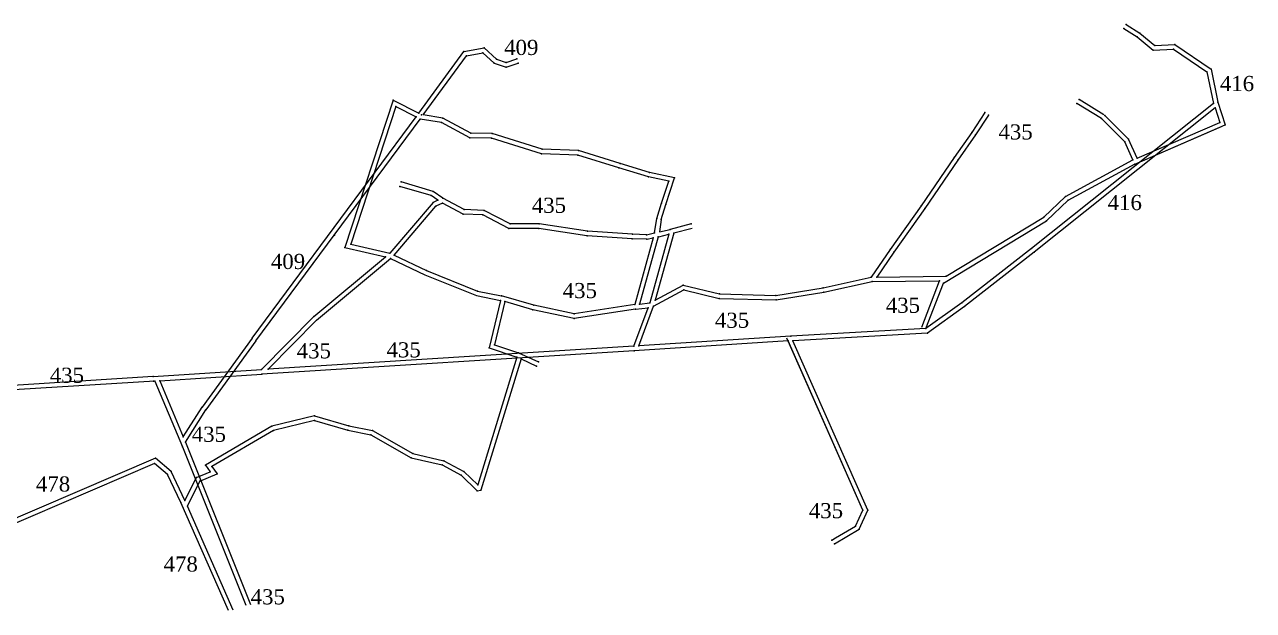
# Model space of a CAD drawing. Header units: millimetres. Extents: x 406988 to 409307, y 4526168 to 4526759.
# Drawn here: x 408494 to 409307, y 4526371 to 4526759 of the extents above; entities that cross this region are included whole.
import ezdxf

# ---------------------------------------------------------------- set-up
doc = ezdxf.new("R2010")
doc.units = ezdxf.units.MM
doc.layers.add('Kot', color=50, linetype='Continuous', lineweight=0)
doc.layers.add('YENI_YENI_NOKTA', color=6, linetype='Continuous', lineweight=100)
doc.styles.get("Standard").update_dxf_attribs({"font": 'times.ttf'})

msp = doc.modelspace()

# ---------------------------------------------------------------- linework, layer by layer
at = {"layer": 'YENI_YENI_NOKTA', "lineweight": 0}
for p, q in [((409222.62, 4526758.92, 416.6), (409231.62, 4526753.27, 416.6)), ((409221.02, 4526756.38, 416.6), (409229.85, 4526750.84, 416.6)), ((409221.02, 4526756.38, 416.6), (409229.85, 4526750.84, 416.6)), ((409229.85, 4526750.84, 416.6), (409240.44, 4526742.01, 416.35)), ((409229.85, 4526750.84, 416.6), (409240.44, 4526742.01, 416.35)), ((409231.62, 4526753.27, 416.6), (409241.45, 4526745.07, 416.35)), ((408754.59, 4526700.28, 409.36), (408784.34, 4526741.08, 409.67)), ((408784.34, 4526741.08, 409.67), (408797.77, 4526743.44, 409.64)), ((408797.77, 4526743.44, 409.64), (408805.98, 4526736.02, 409.61)), ((409240.44, 4526742.01, 416.35), (409253.81, 4526742.77, 416.25)), ((409240.44, 4526742.01, 416.35), (409253.81, 4526742.77, 416.25)), ((409241.45, 4526745.07, 416.35), (409254.65, 4526745.82, 416.25)), ((409253.81, 4526742.77, 416.25), (409276, 4526727.64, 416.17)), ((409253.81, 4526742.77, 416.25), (409276, 4526727.64, 416.17)), ((409254.65, 4526745.82, 416.25), (409278.69, 4526729.43, 416.17)), ((408757.49, 4526699.16, 409.36), (408786.05, 4526738.34, 409.67)), ((408786.05, 4526738.34, 409.67), (408796.85, 4526740.23, 409.64)), ((408786.05, 4526738.34, 409.67), (408796.85, 4526740.23, 409.64)), ((408796.85, 4526740.23, 409.64), (408804.44, 4526733.37, 409.61)), ((408796.85, 4526740.23, 409.64), (408804.44, 4526733.37, 409.61)), ((408804.44, 4526733.37, 409.61), (408812.32, 4526730.75, 409.61)), ((408804.44, 4526733.37, 409.61), (408812.32, 4526730.75, 409.61)), ((408805.98, 4526736.02, 409.61), (408812.32, 4526733.91, 409.61)), ((408812.32, 4526733.91, 409.61), (408819.41, 4526736.23, 409.61)), ((408812.32, 4526730.75, 409.61), (408820.34, 4526733.37, 409.61)), ((408812.32, 4526730.75, 409.61), (408820.34, 4526733.37, 409.61)), ((409276, 4526727.64, 416.17), (409280.33, 4526706.81, 415.9)), ((409276, 4526727.64, 416.17), (409280.33, 4526706.81, 415.9)), ((409278.69, 4526729.43, 416.17), (409283.23, 4526707.58, 415.9)), ((408737.63, 4526708.95, 409.32), (408705.73, 4526611.44, 436.84)), ((408737.63, 4526708.95, 409.32), (408754.59, 4526700.28, 409.36)), ((409207.86, 4526699.26, 428.51), (409191.47, 4526709.35, 428.6)), ((408739.39, 4526704.68, 409.32), (408709.61, 4526613.64, 436.84)), ((408739.39, 4526704.68, 409.32), (408709.61, 4526613.64, 436.84)), ((408739.39, 4526704.68, 409.32), (408752.8, 4526697.83, 409.36)), ((409129.06, 4526700.66, 408.06), (409120.47, 4526687.64, 412.07)), ((409129.06, 4526700.66, 408.06), (409120.47, 4526687.64, 412.07)), ((409280.33, 4526706.81, 415.9), (409159.9, 4526610.81, 415.73)), ((409280.33, 4526706.81, 415.9), (409159.9, 4526610.81, 415.73)), ((409281.32, 4526703.76, 415.9), (409161.76, 4526608.45, 415.73)), ((409206.29, 4526696.71, 428.51), (409189.9, 4526706.79, 428.6)), ((409206.29, 4526696.71, 428.51), (409189.9, 4526706.79, 428.6)), ((409281.32, 4526703.76, 415.9), (409284.42, 4526694.21, 415.06)), ((409283.23, 4526707.58, 415.9), (409288.12, 4526692.54, 415.06)), ((408644.31, 4526551.44, 409.03), (408752.8, 4526697.83, 409.36)), ((408646.72, 4526549.65, 409.03), (408755.5, 4526696.44, 409.36)), ((408646.72, 4526549.65, 409.03), (408755.5, 4526696.44, 409.36)), ((408769.5, 4526694.16, 409.47), (408755.5, 4526696.44, 409.36)), ((408769.5, 4526694.16, 409.47), (408755.5, 4526696.44, 409.36)), ((408770.48, 4526697.04, 409.47), (408757.49, 4526699.16, 409.36)), ((408788.32, 4526684.09, 409.52), (408769.5, 4526694.16, 409.47)), ((408788.32, 4526684.09, 409.52), (408769.5, 4526694.16, 409.47)), ((408789.1, 4526687.08, 409.52), (408770.48, 4526697.04, 409.47)), ((409131.56, 4526699.01, 408.06), (409122.96, 4526685.96, 412.07)), ((409221.63, 4526681.37, 428.51), (409206.29, 4526696.71, 428.51)), ((409221.63, 4526681.37, 428.51), (409206.29, 4526696.71, 428.51)), ((409224.15, 4526683.09, 428.51), (409208.41, 4526698.83, 428.51)), ((409224.15, 4526683.09, 428.51), (409208.41, 4526698.83, 428.51)), ((409228.16, 4526666.59, 427.57), (409288.12, 4526692.54, 415.06)), ((409229.72, 4526670.54, 427.57), (409284.42, 4526694.21, 415.06)), ((408802.62, 4526683.8, 409.56), (408788.32, 4526684.09, 409.52)), ((408802.62, 4526683.8, 409.56), (408788.32, 4526684.09, 409.52)), ((408803.11, 4526686.79, 409.56), (408789.1, 4526687.08, 409.52)), ((408835.75, 4526673.44, 409.66), (408802.62, 4526683.8, 409.56)), ((408835.75, 4526673.44, 409.66), (408802.62, 4526683.8, 409.56)), ((408836.26, 4526676.42, 409.66), (408803.11, 4526686.79, 409.56)), ((409120.47, 4526687.64, 412.07), (409108.82, 4526671, 414.41)), ((409120.47, 4526687.64, 412.07), (409108.82, 4526671, 414.41)), ((409122.96, 4526685.96, 412.07), (409111.28, 4526669.29, 414.41)), ((409228.16, 4526666.59, 427.57), (409285.62, 4526691.45, 415.06)), ((408860.18, 4526675.55, 409.65), (408836.26, 4526676.42, 409.66)), ((408887.85, 4526667.12, 409.74), (408860.18, 4526675.55, 409.65)), ((409226.97, 4526669.35, 427.57), (409221.63, 4526681.37, 428.51)), ((409226.97, 4526669.35, 427.57), (409221.63, 4526681.37, 428.51)), ((409229.72, 4526670.54, 427.57), (409224.15, 4526683.09, 428.51)), ((408859.68, 4526672.56, 409.65), (408835.75, 4526673.44, 409.66)), ((408859.68, 4526672.56, 409.65), (408835.75, 4526673.44, 409.66)), ((408886.97, 4526664.25, 409.74), (408859.68, 4526672.56, 409.65)), ((408886.97, 4526664.25, 409.74), (408859.68, 4526672.56, 409.65)), ((409108.82, 4526671, 414.41), (409086.89, 4526639.05, 424.44)), ((409108.82, 4526671, 414.41), (409086.89, 4526639.05, 424.44)), ((409111.28, 4526669.29, 414.41), (409089.35, 4526637.33, 424.44)), ((409182.3, 4526645.17, 436.37), (409226.97, 4526669.35, 427.57)), ((409182.3, 4526645.17, 436.37), (409226.97, 4526669.35, 427.57)), ((408906.52, 4526658.26, 409.8), (408886.97, 4526664.25, 409.74)), ((408906.52, 4526658.26, 409.8), (408886.97, 4526664.25, 409.74)), ((408907.28, 4526661.17, 409.8), (408887.85, 4526667.12, 409.74)), ((408923.83, 4526657.64, 409.8), (408907.28, 4526661.17, 409.8)), ((409184.08, 4526642.73, 436.37), (409228.39, 4526666.71, 427.57)), ((408762.8, 4526645.81, 436.07), (408742.02, 4526651.92, 436.12)), ((408764.12, 4526648.54, 436.07), (408742.87, 4526654.8, 436.12)), ((408764.12, 4526648.54, 436.07), (408742.87, 4526654.8, 436.12)), ((408919.92, 4526655.41, 409.8), (408906.52, 4526658.26, 409.8)), ((408919.92, 4526655.41, 409.8), (408906.52, 4526658.26, 409.8)), ((408915.05, 4526640.83, 413.99), (408919.92, 4526655.41, 409.8)), ((408915.05, 4526640.83, 413.99), (408919.92, 4526655.41, 409.8)), ((408917.91, 4526639.91, 413.99), (408923.83, 4526657.64, 409.8)), ((408767.2, 4526642.7, 436.09), (408762.8, 4526645.81, 436.07)), ((408770.42, 4526644.1, 436.09), (408764.12, 4526648.54, 436.07)), ((408770.42, 4526644.1, 436.09), (408764.12, 4526648.54, 436.07)), ((408784.63, 4526636.52, 436.15), (408770.42, 4526644.1, 436.09)), ((408784.63, 4526636.52, 436.15), (408770.42, 4526644.1, 436.09)), ((409167.99, 4526631.45, 437.29), (409182.3, 4526645.17, 436.37)), ((409167.99, 4526631.45, 437.29), (409182.3, 4526645.17, 436.37)), ((408764.02, 4526641.31, 435.98), (408735.4, 4526607.81, 435.95)), ((408738.2, 4526606.48, 435.95), (408765.85, 4526638.84, 435.98)), ((408767.2, 4526642.7, 436.09), (408764.02, 4526641.31, 435.98)), ((408770.29, 4526640.77, 436.09), (408765.85, 4526638.84, 435.98)), ((408783.83, 4526633.55, 436.15), (408770.29, 4526640.77, 436.09)), ((408797.72, 4526636.02, 436.2), (408784.63, 4526636.52, 436.15)), ((408797.72, 4526636.02, 436.2), (408784.63, 4526636.52, 436.15)), ((408814.93, 4526627.07, 436.25), (408797.72, 4526636.02, 436.2)), ((408814.93, 4526627.07, 436.25), (408797.72, 4526636.02, 436.2)), ((408911.95, 4526630.68, 418.72), (408915.05, 4526640.83, 413.99)), ((408911.95, 4526630.68, 418.72), (408915.05, 4526640.83, 413.99)), ((408914.88, 4526630.03, 418.72), (408917.91, 4526639.91, 413.99)), ((409086.89, 4526639.05, 424.44), (409066.44, 4526610.15, 431.32)), ((409086.89, 4526639.05, 424.44), (409066.44, 4526610.15, 431.32)), ((409089.35, 4526637.33, 424.44), (409068.9, 4526608.43, 431.32)), ((409169.83, 4526629.06, 437.29), (409184.08, 4526642.73, 436.37)), ((408796.94, 4526633.04, 436.2), (408783.83, 4526633.55, 436.15)), ((408814.2, 4526624.07, 436.25), (408796.94, 4526633.04, 436.2)), ((408834.15, 4526627.07, 436.26), (408814.93, 4526627.07, 436.25)), ((408834.15, 4526627.07, 436.26), (408814.93, 4526627.07, 436.25)), ((408866.1, 4526622.17, 436.27), (408834.15, 4526627.07, 436.26)), ((408866.1, 4526622.17, 436.27), (408834.15, 4526627.07, 436.26)), ((408910.58, 4526621.08, 436.42), (408911.95, 4526630.68, 418.72)), ((408910.58, 4526621.08, 436.42), (408911.95, 4526630.68, 418.72)), ((408914.88, 4526630.03, 418.72), (408913.91, 4526621.86, 436.42)), ((408934.69, 4526627.02, 436.77), (408920.84, 4526623.48, 436.66)), ((408934.69, 4526627.02, 436.77), (408920.84, 4526623.48, 436.66)), ((409101.68, 4526587.86, 437.01), (409169.83, 4526629.06, 437.29)), ((409103.44, 4526592.43, 437.01), (409167.99, 4526631.45, 437.29)), ((409103.44, 4526592.43, 437.01), (409167.99, 4526631.45, 437.29)), ((408833.92, 4526624.07, 436.26), (408814.2, 4526624.07, 436.25)), ((408865.64, 4526619.2, 436.27), (408833.92, 4526624.07, 436.26)), ((408895.71, 4526617.18, 436.42), (408865.9, 4526619.17, 436.27)), ((408895.85, 4526620.18, 436.42), (408866.1, 4526622.17, 436.27)), ((408895.85, 4526620.18, 436.42), (408866.1, 4526622.17, 436.27)), ((408905.25, 4526619.91, 436.42), (408895.85, 4526620.18, 436.42)), ((408905.25, 4526619.91, 436.42), (408895.85, 4526620.18, 436.42)), ((408913, 4526618.57, 436.42), (408900.68, 4526574.06, 436.5)), ((408905.25, 4526619.91, 436.42), (408910.58, 4526621.08, 436.42)), ((408905.25, 4526619.91, 436.42), (408910.58, 4526621.08, 436.42)), ((408919.93, 4526620.18, 436.66), (408907.35, 4526574.8, 436.5)), ((408923.27, 4526621, 436.66), (408911.01, 4526576.74, 436.5)), ((408913, 4526618.57, 436.42), (408913.26, 4526618.63, 436.66)), ((408913.26, 4526618.63, 436.42), (408919.93, 4526620.18, 436.66)), ((408913.91, 4526621.86, 436.42), (408920.84, 4526623.48, 436.66)), ((408935.44, 4526624.12, 436.77), (408923.27, 4526621, 436.66)), ((408705.73, 4526611.44, 436.84), (408732.5, 4526605.39, 435.95)), ((408709.61, 4526613.64, 436.84), (408735.4, 4526607.81, 435.95)), ((408905.53, 4526616.9, 436.42), (408895.71, 4526617.18, 436.42)), ((408909.68, 4526617.81, 436.42), (408897.47, 4526573.7, 436.5)), ((408905.53, 4526616.9, 436.42), (408909.68, 4526617.81, 436.42)), ((409159.9, 4526610.81, 415.73), (409113.82, 4526574.81, 436.8)), ((409159.9, 4526610.81, 415.73), (409113.82, 4526574.81, 436.8)), ((408685.04, 4526565.74, 436.18), (408732.5, 4526605.39, 435.95)), ((408686.96, 4526563.44, 436.18), (408735.84, 4526604.28, 435.95)), ((408735.84, 4526604.28, 435.95), (408758.55, 4526593.44, 436)), ((408738.2, 4526606.48, 435.95), (408759.76, 4526596.19, 436)), ((409066.44, 4526610.15, 431.32), (409053.93, 4526591.88, 437.05)), ((409066.44, 4526610.15, 431.32), (409053.93, 4526591.88, 437.05)), ((409068.9, 4526608.43, 431.32), (409057.59, 4526591.92, 437.05)), ((409161.76, 4526608.45, 415.73), (409115.62, 4526572.41, 436.8)), ((408759.76, 4526596.19, 436), (408793.5, 4526582.51, 436.1)), ((408759.76, 4526596.19, 436), (408793.5, 4526582.51, 436.1)), ((408758.55, 4526593.44, 436), (408792.65, 4526579.61, 436.1)), ((408911.01, 4526576.74, 436.5), (408929.53, 4526586.6, 436.52)), ((408929.53, 4526586.6, 436.52), (408953.58, 4526580.78, 436.51)), ((408929.53, 4526586.6, 436.52), (408953.58, 4526580.78, 436.51)), ((409022.02, 4526584.87, 437.13), (409053.93, 4526591.88, 437.05)), ((409022.02, 4526584.87, 437.13), (409053.93, 4526591.88, 437.05)), ((409022.58, 4526581.92, 437.13), (409054.57, 4526588.95, 437.05)), ((409053.96, 4526588.88, 437.05), (409099.05, 4526589.38, 437.01)), ((409057.59, 4526591.92, 437.05), (409103.44, 4526592.43, 437.01)), ((409087.31, 4526558.88, 436.81), (409099.05, 4526589.38, 437.01)), ((409090.11, 4526557.8, 436.81), (409101.68, 4526587.86, 437.01)), ((408792.65, 4526579.61, 436.1), (408808.72, 4526576.52, 436.25)), ((408793.5, 4526582.51, 436.1), (408809.29, 4526579.46, 436.25)), ((408793.5, 4526582.51, 436.1), (408809.29, 4526579.46, 436.25)), ((408830.74, 4526573.25, 436.36), (408809.29, 4526579.46, 436.25)), ((408830.74, 4526573.25, 436.36), (408809.29, 4526579.46, 436.25)), ((408909.78, 4526572.69, 436.5), (408929.93, 4526583.42, 436.52)), ((408929.93, 4526583.42, 436.52), (408953.18, 4526577.79, 436.51)), ((408953.18, 4526577.79, 436.51), (408990.99, 4526576.75, 437.4)), ((408953.58, 4526580.78, 436.51), (408990.79, 4526579.76, 437.4)), ((408953.58, 4526580.78, 436.51), (408990.79, 4526579.76, 437.4)), ((408990.79, 4526579.76, 437.4), (409022.02, 4526584.87, 437.13)), ((408990.79, 4526579.76, 437.4), (409022.02, 4526584.87, 437.13)), ((408990.99, 4526576.75, 437.4), (409022.58, 4526581.92, 437.13)), ((408808.72, 4526576.52, 436.25), (408801.16, 4526545.09, 446)), ((408811.48, 4526575.7, 436.25), (408804.71, 4526547.07, 446)), ((408830.01, 4526570.34, 436.36), (408811.48, 4526575.7, 436.25)), ((408857.25, 4526564.57, 436.06), (408830.01, 4526570.34, 436.36)), ((408857.34, 4526567.62, 436.06), (408830.74, 4526573.25, 436.36)), ((408857.34, 4526567.62, 436.06), (408830.74, 4526573.25, 436.36)), ((408897.86, 4526570.73, 436.5), (408857.25, 4526564.57, 436.06)), ((408897.47, 4526573.7, 436.5), (408857.34, 4526567.62, 436.06)), ((408897.47, 4526573.7, 436.5), (408857.34, 4526567.62, 436.06)), ((408896.89, 4526546.19, 436.65), (408906.2, 4526571.66, 436.5)), ((408897.86, 4526570.73, 436.5), (408906.2, 4526571.66, 436.5)), ((408900.16, 4526546.4, 436.65), (408909.78, 4526572.69, 436.5)), ((408900.68, 4526574.06, 436.5), (408907.35, 4526574.8, 436.5)), ((409113.82, 4526574.81, 436.8), (409090.11, 4526557.8, 436.81)), ((409113.82, 4526574.81, 436.8), (409090.11, 4526557.8, 436.81)), ((409115.62, 4526572.41, 436.8), (409091.15, 4526554.85, 436.81)), ((408685.04, 4526565.74, 436.18), (408650.52, 4526530.7, 435.78)), ((408685.04, 4526565.74, 436.18), (408650.52, 4526530.7, 435.78)), ((408687.07, 4526563.53, 436.18), (408655.01, 4526530.98, 435.78)), ((409090.11, 4526557.8, 436.81), (409000.79, 4526552.76, 436.71)), ((409090.11, 4526557.8, 436.81), (409000.79, 4526552.76, 436.71)), ((409091.15, 4526554.85, 436.81), (409002.08, 4526549.82, 436.71)), ((408644.3, 4526551.41, 409.03), (408611.15, 4526505.83, 435.98)), ((408646.72, 4526549.65, 409.03), (408613.63, 4526504.14, 435.98)), ((408646.72, 4526549.65, 409.03), (408613.63, 4526504.14, 435.98)), ((408896.89, 4526546.19, 436.65), (408655.01, 4526530.98, 435.78)), ((408804.71, 4526547.07, 446), (408820.55, 4526541.79, 446.2)), ((408998.89, 4526549.63, 436.71), (408897.08, 4526543.2, 436.65)), ((409000.79, 4526552.76, 436.71), (408900.16, 4526546.4, 436.65)), ((409048.42, 4526437.74, 436.91), (408998.04, 4526551.54, 436.71)), ((409048.42, 4526437.74, 436.91), (408998.89, 4526549.63, 436.71)), ((409051.71, 4526437.71, 436.91), (409002.08, 4526549.82, 436.71)), ((408897.08, 4526543.2, 436.65), (408650.71, 4526527.71, 435.78)), ((408819.45, 4526538.99, 446.2), (408793.56, 4526454.46, 465.01)), ((408819.45, 4526538.99, 446.2), (408793.56, 4526454.46, 465.01)), ((408822.2, 4526537.73, 446.2), (408795.63, 4526450.98, 465.01)), ((408801.16, 4526545.09, 446), (408819.45, 4526538.99, 446.2)), ((408801.16, 4526545.09, 446), (408819.45, 4526538.99, 446.2)), ((408820.55, 4526541.79, 446.2), (408833.66, 4526535.76, 446.15)), ((408822.2, 4526537.73, 446.2), (408832.4, 4526533.03, 446.15)), ((408578.8, 4526526.08, 435.35), (408650.52, 4526530.7, 435.78)), ((408578.8, 4526526.08, 435.35), (408650.52, 4526530.7, 435.78)), ((408580.02, 4526523.15, 435.35), (408438.53, 4526514.28, 434.51)), ((408578.8, 4526526.08, 435.35), (408442.11, 4526517.52, 434.51)), ((408580.02, 4526523.15, 435.35), (408598.15, 4526479.64, 435.7)), ((408583.18, 4526523.36, 435.35), (408650.71, 4526527.71, 435.78)), ((408583.18, 4526523.36, 435.35), (408598.7, 4526486.12, 435.7)), ((408598.7, 4526486.12, 435.7), (408611.15, 4526505.83, 435.98)), ((408600.13, 4526482.77, 435.7), (408613.63, 4526504.14, 435.98)), ((408685.62, 4526500.19, 465.2), (408657.32, 4526493.25, 465.28)), ((408685.62, 4526500.19, 465.2), (408657.32, 4526493.25, 465.28)), ((408685.55, 4526497.09, 465.2), (408658.46, 4526490.44, 465.28)), ((408685.55, 4526497.09, 465.2), (408707.58, 4526490.66, 465.51)), ((408685.62, 4526500.19, 465.2), (408708.29, 4526493.58, 465.51)), ((408685.62, 4526500.19, 465.2), (408708.29, 4526493.58, 465.51)), ((408657.32, 4526493.25, 465.28), (408613.41, 4526467.59, 480.71)), ((408657.32, 4526493.25, 465.28), (408613.41, 4526467.59, 480.71)), ((408658.46, 4526490.44, 465.28), (408617.75, 4526466.65, 480.71)), ((408707.58, 4526490.66, 465.51), (408722.81, 4526487.62, 465.41)), ((408708.29, 4526493.58, 465.51), (408723.87, 4526490.46, 465.41)), ((408708.29, 4526493.58, 465.51), (408723.87, 4526490.46, 465.41)), ((408723.87, 4526490.46, 465.41), (408750.61, 4526475.14, 465.45)), ((408723.87, 4526490.46, 465.41), (408750.61, 4526475.14, 465.45)), ((408600.13, 4526482.77, 435.7), (408643.32, 4526375.25, 435.7)), ((408722.81, 4526487.62, 465.41), (408749.5, 4526472.31, 465.45)), ((408580.35, 4526472.07, 480.96), (408476.46, 4526427.6, 480.22)), ((408580.35, 4526472.07, 480.96), (408476.46, 4526427.6, 480.22)), ((408590.7, 4526463.19, 480.64), (408580.35, 4526472.07, 480.96)), ((408590.7, 4526463.19, 480.64), (408580.35, 4526472.07, 480.96)), ((408598.15, 4526479.64, 435.7), (408640.25, 4526374.84, 435.7)), ((408749.5, 4526472.31, 465.45), (408769.98, 4526467.62, 465.35)), ((408750.61, 4526475.14, 465.45), (408771.06, 4526470.45, 465.35)), ((408750.61, 4526475.14, 465.45), (408771.06, 4526470.45, 465.35)), ((408579.82, 4526468.58, 480.96), (408477.06, 4526424.59, 480.22)), ((408588.27, 4526461.33, 480.64), (408579.82, 4526468.58, 480.96)), ((408613.41, 4526467.59, 480.71), (408616.57, 4526463.12, 480.71)), ((408613.41, 4526467.59, 480.71), (408616.57, 4526463.12, 480.71)), ((408617.75, 4526466.65, 480.71), (408621.16, 4526461.81, 480.71)), ((408769.98, 4526467.62, 465.35), (408782.51, 4526460.78, 465.1)), ((408771.06, 4526470.45, 465.35), (408784.29, 4526463.22, 465.1)), ((408771.06, 4526470.45, 465.35), (408784.29, 4526463.22, 465.1)), ((408597.14, 4526442.78, 480.62), (408588.27, 4526461.33, 480.64)), ((408599.87, 4526444.03, 480.62), (408590.7, 4526463.19, 480.64)), ((408599.87, 4526444.03, 480.62), (408590.7, 4526463.19, 480.64)), ((408599.87, 4526444.03, 480.62), (408607.43, 4526459.24, 480.71)), ((408599.87, 4526444.03, 480.62), (408607.43, 4526459.24, 480.71)), ((408601.44, 4526440.46, 480.62), (408609.62, 4526456.92, 480.71)), ((408607.43, 4526459.24, 480.71), (408616.57, 4526463.12, 480.71)), ((408607.43, 4526459.24, 480.71), (408616.57, 4526463.12, 480.71)), ((408609.62, 4526456.92, 480.71), (408621.16, 4526461.81, 480.71)), ((408793.28, 4526450.6, 465.01), (408782.51, 4526460.78, 465.1)), ((408793.56, 4526454.46, 465.01), (408784.29, 4526463.22, 465.1)), ((408793.56, 4526454.46, 465.01), (408784.29, 4526463.22, 465.1)), ((408793.28, 4526450.6, 463.34), (408795.63, 4526450.98, 462.65)), ((408628.57, 4526371.41, 480.25), (408597.14, 4526442.78, 480.62)), ((408631.79, 4526371.55, 480.24), (408601.44, 4526440.46, 480.62)), ((409043.52, 4526427.22, 436.83), (409048.42, 4526437.74, 436.91)), ((409045.85, 4526425.11, 436.83), (409051.71, 4526437.71, 436.91)), ((409045.85, 4526425.11, 436.83), (409051.71, 4526437.71, 436.91)), ((409029.61, 4526415.56, 436.81), (409045.85, 4526425.11, 436.83)), ((409030.27, 4526419.43, 436.81), (409043.52, 4526427.22, 436.83)), ((409037.68, 4526420.31, 436.82), (409045.85, 4526425.11, 436.83)), ((409027.74, 4526417.94, 436.81), (409030.27, 4526419.43, 436.81)), ((409029.61, 4526415.56, 436.81), (409037.68, 4526420.31, 436.82))]:
    msp.add_line(p, q, dxfattribs=at)
for p in [(409222.62, 4526758.92, 416.6), (409221.02, 4526756.38, 416.6), (409221.02, 4526756.38, 416.6), (409229.85, 4526750.84, 416.6), (409229.85, 4526750.84, 416.6), (409231.62, 4526753.27, 416.6), (408784.34, 4526741.08, 409.67), (408797.77, 4526743.44, 409.64), (409240.44, 4526742.01, 416.35), (409240.44, 4526742.01, 416.35), (409241.45, 4526745.07, 416.35), (409253.81, 4526742.77, 416.25), (409253.81, 4526742.77, 416.25), (409254.65, 4526745.82, 416.25), (408786.05, 4526738.34, 409.67), (408786.05, 4526738.34, 409.67), (408796.85, 4526740.23, 409.64), (408796.85, 4526740.23, 409.64), (408804.44, 4526733.37, 409.61), (408804.44, 4526733.37, 409.61), (408805.98, 4526736.02, 409.61), (408812.32, 4526733.91, 409.61), (408819.41, 4526736.23, 409.61), (408820.34, 4526733.37, 409.61), (408820.34, 4526733.37, 409.61), (408812.32, 4526730.75, 409.61), (408812.32, 4526730.75, 409.61), (409276, 4526727.64, 416.17), (409276, 4526727.64, 416.17), (409278.69, 4526729.43, 416.17), (408737.63, 4526708.95, 409.32), (409191.47, 4526709.35, 428.6), (408739.39, 4526704.68, 409.32), (408739.39, 4526704.68, 409.32), (408754.59, 4526700.28, 409.36), (409129.06, 4526700.66, 408.06), (409129.06, 4526700.66, 408.06), (409189.9, 4526706.79, 428.6), (409189.9, 4526706.79, 428.6), (409280.33, 4526706.81, 415.9), (409280.33, 4526706.81, 415.9), (409281.32, 4526703.76, 415.9), (409283.23, 4526707.58, 415.9), (408752.8, 4526697.83, 409.36), (408755.5, 4526696.44, 409.36), (408755.5, 4526696.44, 409.36), (408756.45, 4526699.33, 409.36), (408769.5, 4526694.16, 409.47), (408769.5, 4526694.16, 409.47), (408770.48, 4526697.04, 409.47), (409131.56, 4526699.01, 408.06), (409206.29, 4526696.71, 428.51), (409206.29, 4526696.71, 428.51), (409208.41, 4526698.83, 428.51), (409284.42, 4526694.21, 415.06), (409284.42, 4526694.21, 415.06), (409288.12, 4526692.54, 415.06), (408788.32, 4526684.09, 409.52), (408788.32, 4526684.09, 409.52), (408789.1, 4526687.08, 409.52), (408802.62, 4526683.8, 409.56), (408802.62, 4526683.8, 409.56), (408803.11, 4526686.79, 409.56), (409120.47, 4526687.64, 412.07), (409120.47, 4526687.64, 412.07), (409122.96, 4526685.96, 412.07), (408836.26, 4526676.42, 409.66), (408860.18, 4526675.55, 409.65), (409221.63, 4526681.37, 428.51), (409221.63, 4526681.37, 428.51), (409224.15, 4526683.09, 428.51), (408835.75, 4526673.44, 409.66), (408835.75, 4526673.44, 409.66), (408859.68, 4526672.56, 409.65), (408859.68, 4526672.56, 409.65), (409108.82, 4526671, 414.41), (409108.82, 4526671, 414.41), (409111.28, 4526669.29, 414.41), (409226.97, 4526669.35, 427.57), (409226.97, 4526669.35, 427.57), (409229.72, 4526670.54, 427.57), (408886.97, 4526664.25, 409.74), (408886.97, 4526664.25, 409.74), (408887.85, 4526667.12, 409.74), (408907.28, 4526661.17, 409.8), (409228.16, 4526666.59, 427.57), (408742.02, 4526651.92, 436.12), (408742.87, 4526654.8, 436.12), (408742.87, 4526654.8, 436.12), (408906.52, 4526658.26, 409.8), (408906.52, 4526658.26, 409.8), (408919.92, 4526655.41, 409.8), (408919.92, 4526655.41, 409.8), (408923.83, 4526657.64, 409.8), (408762.8, 4526645.81, 436.07), (408764.12, 4526648.54, 436.07), (408764.12, 4526648.54, 436.07), (408770.42, 4526644.1, 436.09), (408770.42, 4526644.1, 436.09), (409182.3, 4526645.17, 436.37), (409182.3, 4526645.17, 436.37), (408764.02, 4526641.31, 435.98), (408764.02, 4526641.31, 435.98), (408765.85, 4526638.84, 435.98), (408767.2, 4526642.7, 436.09), (408770.29, 4526640.77, 436.09), (408784.63, 4526636.52, 436.15), (408784.63, 4526636.52, 436.15), (408797.72, 4526636.02, 436.2), (408797.72, 4526636.02, 436.2), (408915.05, 4526640.83, 413.99), (408915.05, 4526640.83, 413.99), (408917.91, 4526639.91, 413.99), (409086.89, 4526639.05, 424.44), (409086.89, 4526639.05, 424.44), (409089.35, 4526637.33, 424.44), (409184.08, 4526642.73, 436.37), (408783.83, 4526633.55, 436.15), (408796.94, 4526633.04, 436.2), (408814.93, 4526627.07, 436.25), (408814.93, 4526627.07, 436.25), (408834.15, 4526627.07, 436.26), (408834.15, 4526627.07, 436.26), (408911.95, 4526630.68, 418.72), (408911.95, 4526630.68, 418.72), (408914.88, 4526630.03, 418.72), (408934.69, 4526627.02, 436.77), (408934.69, 4526627.02, 436.77), (409167.99, 4526631.45, 437.29), (409167.99, 4526631.45, 437.29), (409169.83, 4526629.06, 437.29), (408698.76, 4526619.65, 436.7), (408814.2, 4526624.07, 436.25), (408833.92, 4526624.07, 436.26), (408865.9, 4526619.17, 436.27), (408866.1, 4526622.17, 436.27), (408866.1, 4526622.17, 436.27), (408895.85, 4526620.18, 436.42), (408895.85, 4526620.18, 436.42), (408905.25, 4526619.91, 436.42), (408905.25, 4526619.91, 436.42), (408910.58, 4526621.08, 436.42), (408910.58, 4526621.08, 436.42), (408913, 4526618.57, 436.42), (408919.93, 4526620.18, 436.66), (408920.84, 4526623.48, 436.66), (408920.84, 4526623.48, 436.66), (408923.27, 4526621, 436.66), (408705.73, 4526611.44, 436.84), (408709.61, 4526613.64, 436.84), (408709.61, 4526613.64, 436.84), (408895.71, 4526617.18, 436.42), (408905.53, 4526616.9, 436.42), (408909.68, 4526617.81, 436.42), (409159.9, 4526610.81, 415.73), (409159.9, 4526610.81, 415.73), (408732.5, 4526605.39, 435.95), (408735.4, 4526607.81, 435.95), (408735.4, 4526607.81, 435.95), (408735.84, 4526604.28, 435.95), (408738.2, 4526606.48, 435.95), (409066.44, 4526610.15, 431.32), (409066.44, 4526610.15, 431.32), (409068.9, 4526608.43, 431.32), (409161.76, 4526608.45, 415.73), (408759.76, 4526596.19, 436), (408759.76, 4526596.19, 436), (408929.53, 4526586.6, 436.52), (408929.53, 4526586.6, 436.52), (409053.93, 4526591.88, 437.05), (409053.93, 4526591.88, 437.05), (409054.57, 4526588.95, 437.05), (409057.59, 4526591.92, 437.05), (409099.05, 4526589.38, 437.01), (409101.68, 4526587.86, 437.01), (409103.44, 4526592.43, 437.01), (409103.44, 4526592.43, 437.01), (408793.5, 4526582.51, 436.1), (408793.5, 4526582.51, 436.1), (408809.29, 4526579.46, 436.25), (408809.29, 4526579.46, 436.25), (408929.93, 4526583.42, 436.52), (408953.18, 4526577.79, 436.51), (408953.58, 4526580.78, 436.51), (408953.58, 4526580.78, 436.51), (408990.79, 4526579.76, 437.4), (408990.79, 4526579.76, 437.4), (409022.02, 4526584.87, 437.13), (409022.02, 4526584.87, 437.13), (409022.58, 4526581.92, 437.13), (408808.72, 4526576.52, 436.25), (408811.48, 4526575.7, 436.25), (408830.01, 4526570.34, 436.36), (408830.74, 4526573.25, 436.36), (408830.74, 4526573.25, 436.36), (408897.47, 4526573.7, 436.5), (408897.47, 4526573.7, 436.5), (408897.86, 4526570.73, 436.5), (408900.68, 4526574.06, 436.5), (408906.2, 4526571.66, 436.5), (408907.35, 4526574.8, 436.5), (408907.35, 4526574.8, 436.5), (408909.78, 4526572.69, 436.5), (408911.01, 4526576.74, 436.5), (408990.99, 4526576.75, 437.4), (409113.82, 4526574.81, 436.8), (409113.82, 4526574.81, 436.8), (409115.62, 4526572.41, 436.8), (408685.04, 4526565.74, 436.18), (408685.04, 4526565.74, 436.18), (408857.25, 4526564.57, 436.06), (408857.34, 4526567.62, 436.06), (408857.34, 4526567.62, 436.06), (409090.11, 4526557.8, 436.81), (409090.11, 4526557.8, 436.81), (409091.15, 4526554.85, 436.81), (408644.31, 4526551.44, 409.03), (408646.72, 4526549.65, 409.03), (408646.72, 4526549.65, 409.03), (408804.71, 4526547.07, 446), (408896.89, 4526546.19, 436.65), (408900.16, 4526546.4, 436.65), (408998.89, 4526549.63, 436.71), (409000.79, 4526552.76, 436.71), (409000.79, 4526552.76, 436.71), (409002.08, 4526549.82, 436.71), (408801.16, 4526545.09, 446), (408801.16, 4526545.09, 446), (408819.45, 4526538.99, 446.2), (408819.45, 4526538.99, 446.2), (408820.55, 4526541.79, 446.2), (408822.2, 4526537.73, 446.2), (408897.08, 4526543.2, 436.65), (408650.52, 4526530.7, 435.78), (408650.52, 4526530.7, 435.78), (408655.01, 4526530.98, 435.78), (408832.4, 4526533.03, 446.15), (408832.4, 4526533.03, 446.15), (408833.66, 4526535.76, 446.15), (408578.8, 4526526.08, 435.35), (408578.8, 4526526.08, 435.35), (408578.99, 4526523.09, 435.35), (408580.02, 4526523.15, 435.35), (408583.18, 4526523.36, 435.35), (408650.71, 4526527.71, 435.78), (408611.15, 4526505.83, 435.98), (408613.63, 4526504.14, 435.98), (408613.63, 4526504.14, 435.98), (408685.55, 4526497.09, 465.2), (408685.62, 4526500.19, 465.2), (408685.62, 4526500.19, 465.2), (408657.32, 4526493.25, 465.28), (408657.32, 4526493.25, 465.28), (408658.46, 4526490.44, 465.28), (408707.58, 4526490.66, 465.51), (408708.29, 4526493.58, 465.51), (408708.29, 4526493.58, 465.51), (408723.87, 4526490.46, 465.41), (408723.87, 4526490.46, 465.41), (408598.7, 4526486.12, 435.7), (408600.13, 4526482.77, 435.7), (408722.81, 4526487.62, 465.41), (408580.35, 4526472.07, 480.96), (408580.35, 4526472.07, 480.96), (408598.15, 4526479.64, 435.7), (408598.15, 4526479.64, 435.7), (408749.5, 4526472.31, 465.45), (408750.61, 4526475.14, 465.45), (408750.61, 4526475.14, 465.45), (408579.82, 4526468.58, 480.96), (408613.41, 4526467.59, 480.71), (408613.41, 4526467.59, 480.71), (408617.75, 4526466.65, 480.71), (408769.98, 4526467.62, 465.35), (408771.06, 4526470.45, 465.35), (408771.06, 4526470.45, 465.35), (408588.27, 4526461.33, 480.64), (408590.7, 4526463.19, 480.64), (408590.7, 4526463.19, 480.64), (408607.43, 4526459.24, 480.71), (408607.43, 4526459.24, 480.71), (408609.62, 4526456.92, 480.71), (408616.57, 4526463.12, 480.71), (408616.57, 4526463.12, 480.71), (408621.16, 4526461.81, 480.71), (408782.51, 4526460.78, 465.1), (408784.29, 4526463.22, 465.1), (408784.29, 4526463.22, 465.1), (408793.28, 4526450.6, 465.01), (408793.56, 4526454.46, 465.01), (408793.56, 4526454.46, 465.01), (408795.63, 4526450.98, 465.01), (408597.14, 4526442.78, 480.62), (408599.87, 4526444.03, 480.62), (408599.87, 4526444.03, 480.62), (408601.44, 4526440.46, 480.62), (409048.42, 4526437.74, 436.91), (409051.71, 4526437.71, 436.91), (409051.71, 4526437.71, 436.91), (409043.52, 4526427.22, 436.83), (409045.85, 4526425.11, 436.83), (409045.85, 4526425.11, 436.83), (409027.74, 4526417.94, 436.81), (409029.61, 4526415.56, 436.81), (409029.61, 4526415.56, 436.81)]:
    msp.add_point(p, dxfattribs=at)

# ---------------------------------------------------------------- texts
at = {"layer": 'Kot', "char_height": 10, "width": 27.1156, "attachment_point": 1}
for s, insert in [('{409}', (408811.03, 4526748.81, 1285.5)), ('{416}', (409284.52, 4526724.95, 1721.72)), ('{435}', (409138.04, 4526692.92, 1721.72)), ('{435}', (408829.34, 4526644.38, 1721.72)), ('{416}', (409210.29, 4526646.23, 1721.72)), ('{409}', (408656.72, 4526607.24, 1285.5)), ('{435}', (408849.75, 4526588, 1721.72)), ('{435}', (409063.53, 4526578.24, 1721.72)), ('{435}', (408950.47, 4526568.36, 2158.4)), ('{435}', (408673.8, 4526548.14, 1721.72)), ('{435}', (408733.21, 4526548.79, 1721.72)), ('{435}', (408510.45, 4526531.97, 1311.24)), ('{435}', (408604.36, 4526492.94, 1312.01)), ('{478}', (408501.29, 4526460.04, 480.59)), ('{435}', (409012.62, 4526442.42, 1312.01)), ('{478}', (408585.74, 4526407.09, 480.44)), ('{435}', (408643.32, 4526385.42, 1312.01))]:
    msp.add_mtext(s, dxfattribs=dict(at, insert=insert))

doc.saveas('drawing.dxf')
